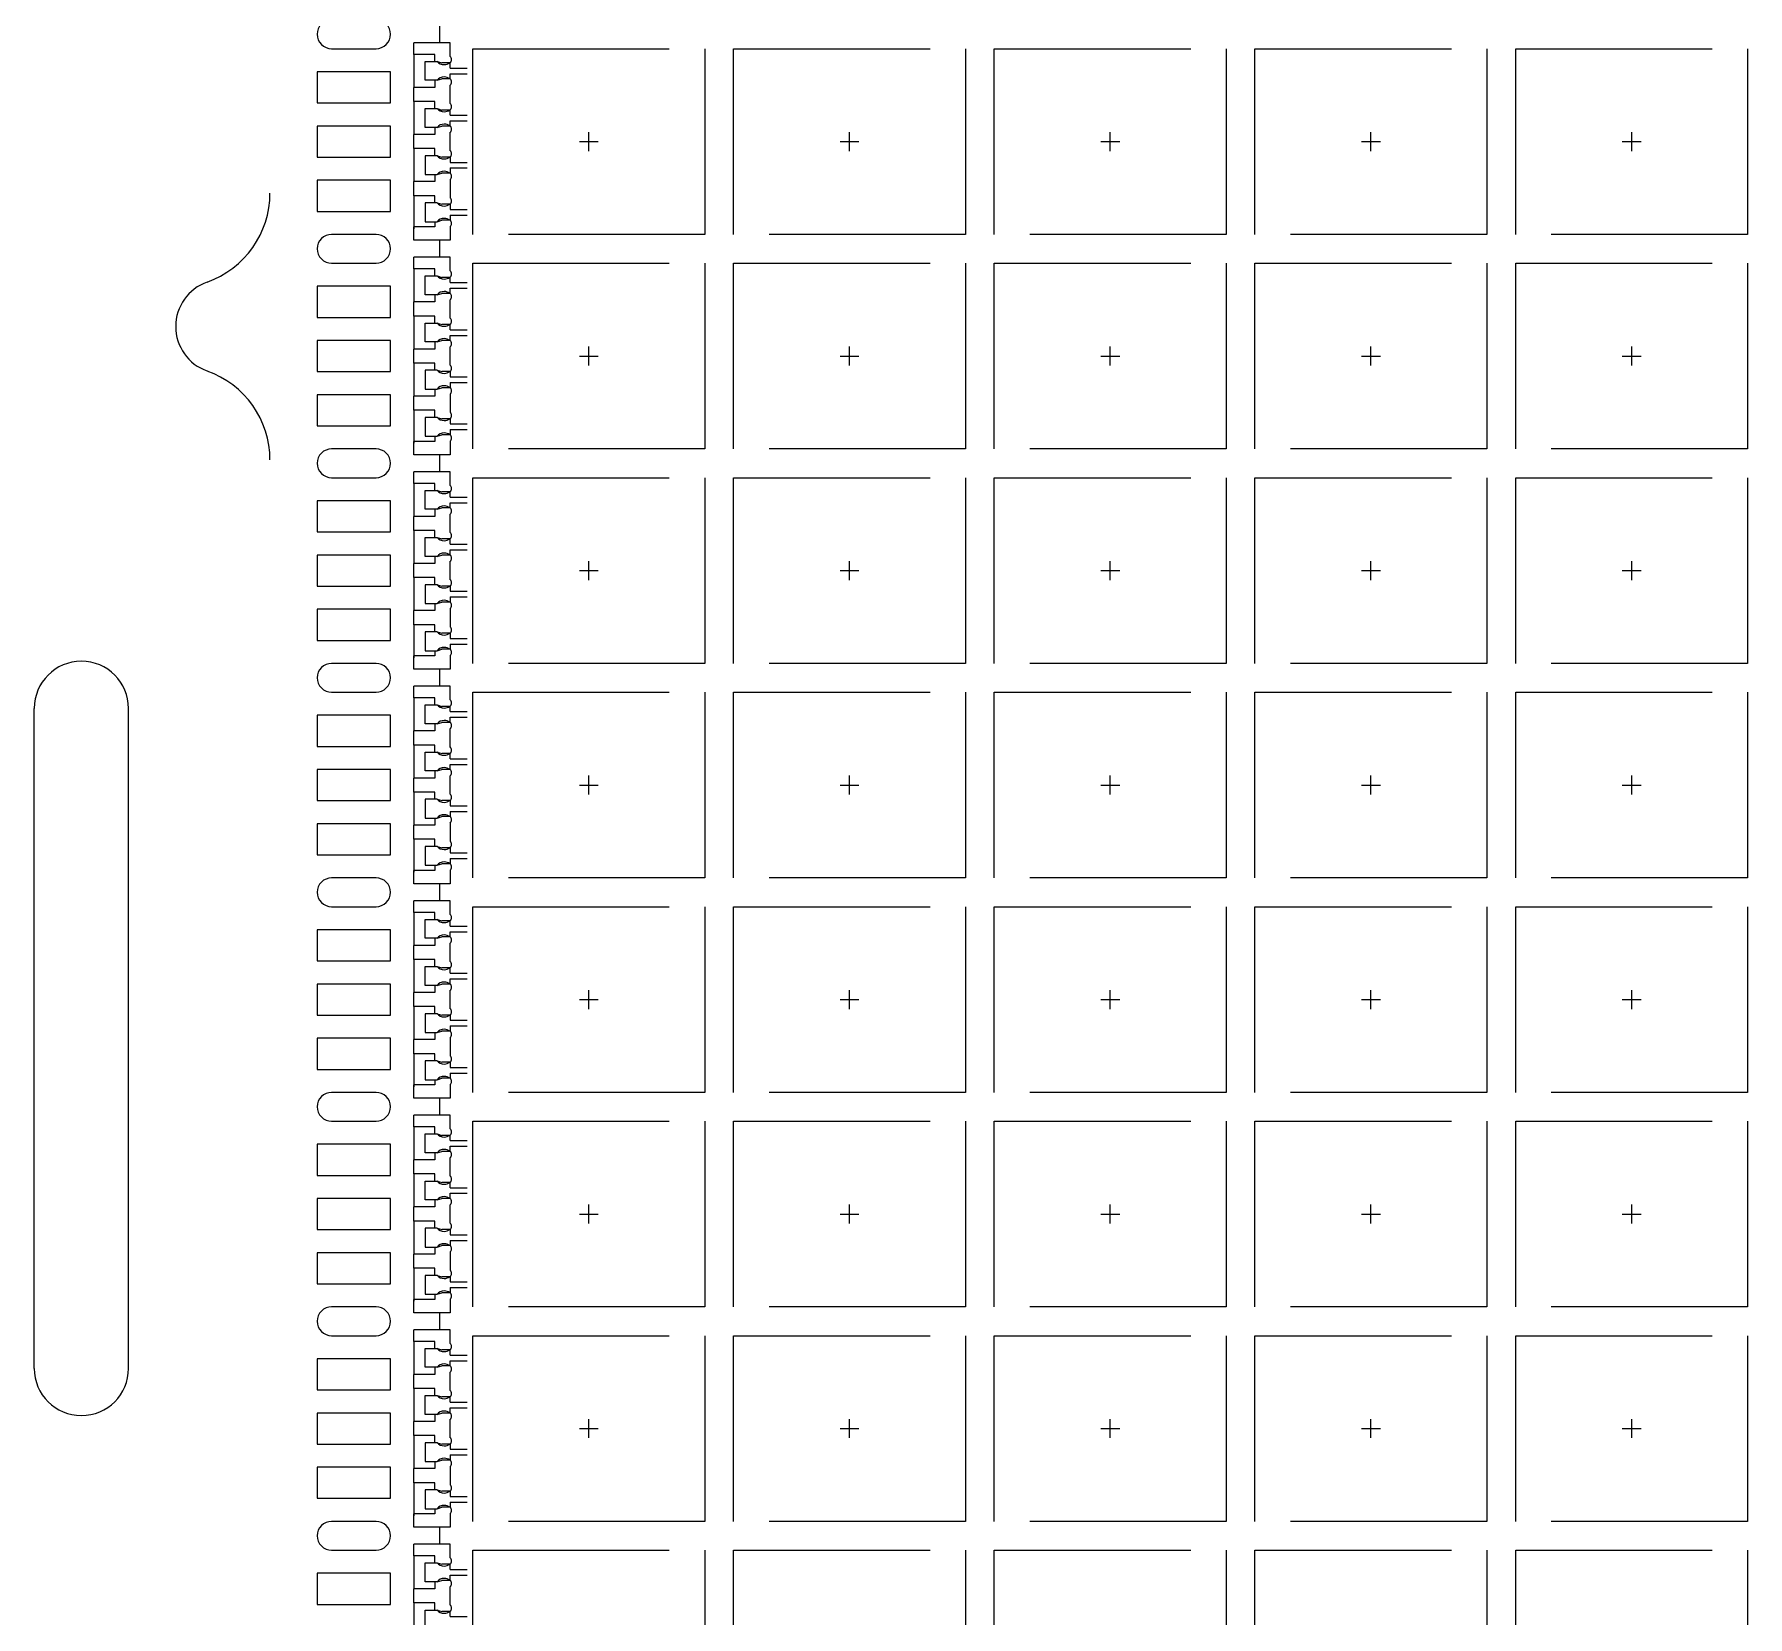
# Model space of a CAD drawing. Header units: millimetres. Extents: x -1.93 to 4.89, y -2.06 to 2.17.
# Drawn here: x -1.929 to -0.839, y 0.085 to 1.092 of the extents above; entities that cross this region are included whole.
import ezdxf

# ---------------------------------------------------------------- set-up
doc = ezdxf.new("R2010")
doc.units = ezdxf.units.MM
doc.header["$LTSCALE"] = 0.5
for name, pattern in [('CENTER', [50.8, 31.75, -6.35, 6.35, -6.35]), ('HIDDEN', [0.375, 0.25, -0.125]), ('PHANTOM', [2.5, 1.25, -0.25, 0.25, -0.25, 0.25, -0.25])]:
    doc.linetypes.add(name, pattern=pattern)
for name, color, linetype in [('1D', 4, 'Continuous'), ('BTM', 7, 'HIDDEN'), ('CEN', 2, 'CENTER'), ('PKG', 1, 'PHANTOM')]:
    doc.layers.add(name, color=color, linetype=linetype)

# ---------------------------------------------------------------- blocks, each defined once
blk = doc.blocks.new('*U0')
at = {"layer": 'CEN', "ltscale": 0.005}
for p, q in [((-0.006, 0), (0.006, 0)), ((0, -0.006), (0, 0.006))]:
    blk.add_line(p, q, dxfattribs=at)
at = {"layer": 'PKG', "color": 1, "linetype": 'HIDDEN'}
blk.add_lwpolyline([(-0.0738, -0.0591), (-0.0738, 0.0591), (0.0738, 0.0591), (0.0738, -0.0591)], close=True, dxfattribs=at)
blk = doc.blocks.new('*U1')
at = {"layer": 'CEN', "color": 0, "linetype": 'ByBlock', "lineweight": -2, "transparency": 16777216}
for p in [(0, 2.73), (0.1659, 2.73), (0.3318, 2.73), (0.4977, 2.73), (0.6636, 2.73), (0, 2.5935), (0.1659, 2.5935), (0.3318, 2.5935), (0.4977, 2.5935), (0.6636, 2.5935), (0, 2.457), (0.1659, 2.457), (0.3318, 2.457), (0.4977, 2.457), (0.6636, 2.457), (0, 2.3205), (0.1659, 2.3205), (0.3318, 2.3205), (0.4977, 2.3205), (0.6636, 2.3205), (0, 2.184), (0.1659, 2.184), (0.3318, 2.184), (0.4977, 2.184), (0.6636, 2.184), (0, 2.0475), (0.1659, 2.0475), (0.3318, 2.0475), (0.4977, 2.0475), (0.6636, 2.0475), (0, 1.911), (0.1659, 1.911), (0.3318, 1.911), (0.4977, 1.911), (0.6636, 1.911), (0, 1.7745), (0.1659, 1.7745), (0.3318, 1.7745), (0.4977, 1.7745), (0.6636, 1.7745)]:
    blk.add_blockref('*U0', p, dxfattribs=at)

msp = doc.modelspace()

# ---------------------------------------------------------------- linework, layer by layer
at = {"ltscale": 0.03}
for p, q in [((-1.6644, 1.0866), (-1.6874, 1.0866)), ((-1.6874, 1.0792), (-1.6874, 1.0866)), ((-1.6644, 1.0779), (-1.6644, 1.0866)), ((-1.6742, 1.0792), (-1.6874, 1.0792)), ((-1.6742, 1.0747), (-1.6742, 1.0792)), ((-1.6742, 1.0747), (-1.6727, 1.0747)), ((-1.6727, 1.0747), (-1.6697, 1.0738)), ((-1.6644, 1.0738), (-1.6697, 1.0738)), ((-1.6742, 1.0582), (-1.6874, 1.0582)), ((-1.6874, 1.0492), (-1.6874, 1.0582)), ((-1.6727, 1.0627), (-1.6742, 1.0627)), ((-1.6742, 1.0627), (-1.6742, 1.0582)), ((-1.6727, 1.0627), (-1.6697, 1.0636)), ((-1.6644, 1.0636), (-1.6697, 1.0636)), ((-1.6644, 1.0479), (-1.6644, 1.0596)), ((-1.6742, 1.0492), (-1.6874, 1.0492)), ((-1.6742, 1.0447), (-1.6742, 1.0492)), ((-1.6742, 1.0447), (-1.6727, 1.0447)), ((-1.6727, 1.0447), (-1.6697, 1.0438)), ((-1.6644, 1.0438), (-1.6697, 1.0438)), ((-1.6742, 1.0282), (-1.6874, 1.0282)), ((-1.6874, 1.0192), (-1.6874, 1.0282)), ((-1.6727, 1.0327), (-1.6742, 1.0327)), ((-1.6742, 1.0327), (-1.6742, 1.0282)), ((-1.6727, 1.0327), (-1.6697, 1.0336)), ((-1.6644, 1.0336), (-1.6697, 1.0336)), ((-1.6644, 1.0179), (-1.6644, 1.0296)), ((-1.6742, 1.0192), (-1.6874, 1.0192)), ((-1.6742, 1.0147), (-1.6742, 1.0192)), ((-1.6727, 1.0147), (-1.6742, 1.0147)), ((-1.6727, 1.0147), (-1.6697, 1.0138)), ((-1.6727, 1.0027), (-1.6697, 1.0036)), ((-1.6644, 1.0138), (-1.6697, 1.0138)), ((-1.6644, 1.0036), (-1.6697, 1.0036)), ((-1.6742, 0.9982), (-1.6874, 0.9982)), ((-1.6874, 0.9892), (-1.6874, 0.9982)), ((-1.6742, 1.0027), (-1.6727, 1.0027)), ((-1.6742, 1.0027), (-1.6742, 0.9982)), ((-1.6644, 0.9996), (-1.6644, 0.9879)), ((-1.6742, 0.9892), (-1.6874, 0.9892)), ((-1.6742, 0.9847), (-1.6742, 0.9892)), ((-1.6727, 0.9847), (-1.6742, 0.9847)), ((-1.6727, 0.9847), (-1.6697, 0.9838)), ((-1.6644, 0.9838), (-1.6697, 0.9838)), ((-1.6644, 0.9838), (-1.6697, 0.9838)), ((-1.6742, 0.9727), (-1.6742, 0.9694)), ((-1.6742, 0.9727), (-1.6727, 0.9727)), ((-1.6727, 0.9727), (-1.6697, 0.9736)), ((-1.6644, 0.9736), (-1.6697, 0.9736)), ((-1.6644, 0.9736), (-1.6697, 0.9736)), ((-1.6742, 0.9694), (-1.6874, 0.9694)), ((-1.6874, 0.9609), (-1.6874, 0.9694)), ((-1.6644, 0.9609), (-1.6874, 0.9609)), ((-1.6644, 0.9696), (-1.6644, 0.9609)), ((-1.6644, 0.9501), (-1.6874, 0.9501)), ((-1.6874, 0.9427), (-1.6874, 0.9501)), ((-1.6644, 0.9414), (-1.6644, 0.9501)), ((-1.6742, 0.9427), (-1.6874, 0.9427)), ((-1.6742, 0.9382), (-1.6742, 0.9427)), ((-1.6742, 0.9382), (-1.6727, 0.9382)), ((-1.6727, 0.9382), (-1.6697, 0.9373)), ((-1.6727, 0.9262), (-1.6697, 0.9271)), ((-1.6644, 0.9271), (-1.6697, 0.9271)), ((-1.6644, 0.9373), (-1.6697, 0.9373)), ((-1.6742, 0.9217), (-1.6874, 0.9217)), ((-1.6874, 0.9127), (-1.6874, 0.9217)), ((-1.6727, 0.9262), (-1.6742, 0.9262)), ((-1.6742, 0.9262), (-1.6742, 0.9217)), ((-1.6644, 0.9114), (-1.6644, 0.9231)), ((-1.6742, 0.9127), (-1.6874, 0.9127)), ((-1.6742, 0.9082), (-1.6742, 0.9127)), ((-1.6742, 0.9082), (-1.6727, 0.9082)), ((-1.6727, 0.9082), (-1.6697, 0.9073)), ((-1.6644, 0.9073), (-1.6697, 0.9073)), ((-1.6727, 0.8962), (-1.6742, 0.8962)), ((-1.6742, 0.8962), (-1.6742, 0.8917)), ((-1.6727, 0.8962), (-1.6697, 0.8971)), ((-1.6644, 0.8971), (-1.6697, 0.8971)), ((-1.6742, 0.8917), (-1.6874, 0.8917)), ((-1.6874, 0.8827), (-1.6874, 0.8917)), ((-1.6644, 0.8814), (-1.6644, 0.8931)), ((-1.6742, 0.8827), (-1.6874, 0.8827)), ((-1.6742, 0.8782), (-1.6742, 0.8827)), ((-1.6727, 0.8782), (-1.6742, 0.8782)), ((-1.6727, 0.8782), (-1.6697, 0.8773)), ((-1.6644, 0.8773), (-1.6697, 0.8773)), ((-1.6742, 0.8617), (-1.6874, 0.8617)), ((-1.6874, 0.8527), (-1.6874, 0.8617)), ((-1.6742, 0.8662), (-1.6727, 0.8662)), ((-1.6742, 0.8662), (-1.6742, 0.8617)), ((-1.6727, 0.8662), (-1.6697, 0.8671)), ((-1.6644, 0.8671), (-1.6697, 0.8671)), ((-1.6644, 0.8631), (-1.6644, 0.8514)), ((-1.6742, 0.8527), (-1.6874, 0.8527)), ((-1.6742, 0.8482), (-1.6742, 0.8527)), ((-1.6727, 0.8482), (-1.6742, 0.8482)), ((-1.6727, 0.8482), (-1.6697, 0.8473)), ((-1.6644, 0.8473), (-1.6697, 0.8473)), ((-1.6644, 0.8473), (-1.6697, 0.8473)), ((-1.6742, 0.8329), (-1.6874, 0.8329)), ((-1.6874, 0.8244), (-1.6874, 0.8329)), ((-1.6742, 0.8362), (-1.6742, 0.8329)), ((-1.6742, 0.8362), (-1.6727, 0.8362)), ((-1.6727, 0.8362), (-1.6697, 0.8371)), ((-1.6644, 0.8371), (-1.6697, 0.8371)), ((-1.6644, 0.8371), (-1.6697, 0.8371)), ((-1.6644, 0.8331), (-1.6644, 0.8244)), ((-1.6644, 0.8244), (-1.6874, 0.8244)), ((-1.6644, 0.8136), (-1.6874, 0.8136)), ((-1.6874, 0.8062), (-1.6874, 0.8136)), ((-1.6644, 0.8049), (-1.6644, 0.8136)), ((-1.6742, 0.8062), (-1.6874, 0.8062)), ((-1.6742, 0.8017), (-1.6742, 0.8062)), ((-1.6742, 0.8017), (-1.6727, 0.8017)), ((-1.6727, 0.8017), (-1.6697, 0.8008)), ((-1.6644, 0.8008), (-1.6697, 0.8008)), ((-1.6742, 0.7852), (-1.6874, 0.7852)), ((-1.6874, 0.7762), (-1.6874, 0.7852)), ((-1.6727, 0.7897), (-1.6742, 0.7897)), ((-1.6742, 0.7897), (-1.6742, 0.7852)), ((-1.6727, 0.7897), (-1.6697, 0.7906)), ((-1.6644, 0.7906), (-1.6697, 0.7906)), ((-1.6644, 0.7749), (-1.6644, 0.7866)), ((-1.6742, 0.7762), (-1.6874, 0.7762)), ((-1.6742, 0.7717), (-1.6742, 0.7762)), ((-1.6742, 0.7717), (-1.6727, 0.7717)), ((-1.6727, 0.7717), (-1.6697, 0.7708)), ((-1.6644, 0.7708), (-1.6697, 0.7708)), ((-1.6742, 0.7552), (-1.6874, 0.7552)), ((-1.6874, 0.7462), (-1.6874, 0.7552)), ((-1.6727, 0.7597), (-1.6742, 0.7597)), ((-1.6742, 0.7597), (-1.6742, 0.7552)), ((-1.6727, 0.7597), (-1.6697, 0.7606)), ((-1.6644, 0.7606), (-1.6697, 0.7606)), ((-1.6644, 0.7449), (-1.6644, 0.7566)), ((-1.6742, 0.7462), (-1.6874, 0.7462)), ((-1.6742, 0.7417), (-1.6742, 0.7462)), ((-1.6727, 0.7417), (-1.6742, 0.7417)), ((-1.6727, 0.7417), (-1.6697, 0.7408)), ((-1.6727, 0.7297), (-1.6697, 0.7306)), ((-1.6644, 0.7408), (-1.6697, 0.7408)), ((-1.6644, 0.7306), (-1.6697, 0.7306)), ((-1.6742, 0.7252), (-1.6874, 0.7252)), ((-1.6874, 0.7162), (-1.6874, 0.7252)), ((-1.6742, 0.7297), (-1.6727, 0.7297)), ((-1.6742, 0.7297), (-1.6742, 0.7252)), ((-1.6644, 0.7266), (-1.6644, 0.7149)), ((-1.6742, 0.7162), (-1.6874, 0.7162)), ((-1.6742, 0.7117), (-1.6742, 0.7162)), ((-1.6727, 0.7117), (-1.6742, 0.7117)), ((-1.6727, 0.7117), (-1.6697, 0.7108)), ((-1.6644, 0.7108), (-1.6697, 0.7108)), ((-1.6644, 0.7108), (-1.6697, 0.7108)), ((-1.6742, 0.6997), (-1.6742, 0.6964)), ((-1.6742, 0.6997), (-1.6727, 0.6997)), ((-1.6727, 0.6997), (-1.6697, 0.7006)), ((-1.6644, 0.7006), (-1.6697, 0.7006)), ((-1.6644, 0.7006), (-1.6697, 0.7006)), ((-1.6742, 0.6964), (-1.6874, 0.6964)), ((-1.6874, 0.6879), (-1.6874, 0.6964)), ((-1.6644, 0.6879), (-1.6874, 0.6879)), ((-1.6644, 0.6966), (-1.6644, 0.6879)), ((-1.6644, 0.6771), (-1.6874, 0.6771)), ((-1.6874, 0.6697), (-1.6874, 0.6771)), ((-1.6644, 0.6684), (-1.6644, 0.6771)), ((-1.6742, 0.6697), (-1.6874, 0.6697)), ((-1.6742, 0.6652), (-1.6742, 0.6697)), ((-1.6742, 0.6652), (-1.6727, 0.6652)), ((-1.6727, 0.6652), (-1.6697, 0.6643)), ((-1.6644, 0.6643), (-1.6697, 0.6643)), ((-1.6742, 0.6487), (-1.6874, 0.6487)), ((-1.6874, 0.6397), (-1.6874, 0.6487)), ((-1.6727, 0.6532), (-1.6742, 0.6532)), ((-1.6742, 0.6532), (-1.6742, 0.6487)), ((-1.6727, 0.6532), (-1.6697, 0.6541)), ((-1.6644, 0.6541), (-1.6697, 0.6541)), ((-1.6644, 0.6384), (-1.6644, 0.6501)), ((-1.6742, 0.6397), (-1.6874, 0.6397)), ((-1.6742, 0.6352), (-1.6742, 0.6397)), ((-1.6742, 0.6352), (-1.6727, 0.6352)), ((-1.6727, 0.6352), (-1.6697, 0.6343)), ((-1.6644, 0.6343), (-1.6697, 0.6343)), ((-1.6727, 0.6232), (-1.6742, 0.6232)), ((-1.6742, 0.6232), (-1.6742, 0.6187)), ((-1.6727, 0.6232), (-1.6697, 0.6241)), ((-1.6644, 0.6241), (-1.6697, 0.6241)), ((-1.6742, 0.6187), (-1.6874, 0.6187)), ((-1.6874, 0.6097), (-1.6874, 0.6187)), ((-1.6644, 0.6084), (-1.6644, 0.6201)), ((-1.6742, 0.6097), (-1.6874, 0.6097)), ((-1.6742, 0.6052), (-1.6742, 0.6097)), ((-1.6727, 0.6052), (-1.6742, 0.6052)), ((-1.6727, 0.6052), (-1.6697, 0.6043)), ((-1.6644, 0.6043), (-1.6697, 0.6043)), ((-1.6742, 0.5932), (-1.6727, 0.5932)), ((-1.6742, 0.5932), (-1.6742, 0.5887)), ((-1.6727, 0.5932), (-1.6697, 0.5941)), ((-1.6644, 0.5941), (-1.6697, 0.5941)), ((-1.6644, 0.5901), (-1.6644, 0.5784)), ((-1.6742, 0.5887), (-1.6874, 0.5887)), ((-1.6874, 0.5797), (-1.6874, 0.5887)), ((-1.6742, 0.5797), (-1.6874, 0.5797)), ((-1.6742, 0.5752), (-1.6742, 0.5797)), ((-1.6727, 0.5752), (-1.6742, 0.5752)), ((-1.6727, 0.5752), (-1.6697, 0.5743)), ((-1.6644, 0.5743), (-1.6697, 0.5743)), ((-1.6644, 0.5743), (-1.6697, 0.5743)), ((-1.6742, 0.5599), (-1.6874, 0.5599)), ((-1.6874, 0.5514), (-1.6874, 0.5599)), ((-1.6742, 0.5632), (-1.6742, 0.5599)), ((-1.6742, 0.5632), (-1.6727, 0.5632)), ((-1.6727, 0.5632), (-1.6697, 0.5641)), ((-1.6644, 0.5641), (-1.6697, 0.5641)), ((-1.6644, 0.5641), (-1.6697, 0.5641)), ((-1.6644, 0.5601), (-1.6644, 0.5514)), ((-1.6644, 0.5514), (-1.6874, 0.5514)), ((-1.6644, 0.5406), (-1.6874, 0.5406)), ((-1.6874, 0.5332), (-1.6874, 0.5406)), ((-1.6644, 0.5319), (-1.6644, 0.5406)), ((-1.6742, 0.5332), (-1.6874, 0.5332)), ((-1.6742, 0.5287), (-1.6742, 0.5332)), ((-1.6742, 0.5287), (-1.6727, 0.5287)), ((-1.6727, 0.5287), (-1.6697, 0.5278)), ((-1.6644, 0.5278), (-1.6697, 0.5278)), ((-1.6727, 0.5167), (-1.6742, 0.5167)), ((-1.6742, 0.5167), (-1.6742, 0.5122)), ((-1.6727, 0.5167), (-1.6697, 0.5176)), ((-1.6644, 0.5176), (-1.6697, 0.5176)), ((-1.6644, 0.5019), (-1.6644, 0.5136)), ((-1.6742, 0.5122), (-1.6874, 0.5122)), ((-1.6874, 0.5032), (-1.6874, 0.5122)), ((-1.6742, 0.5032), (-1.6874, 0.5032)), ((-1.6742, 0.4987), (-1.6742, 0.5032)), ((-1.6742, 0.4987), (-1.6727, 0.4987)), ((-1.6727, 0.4987), (-1.6697, 0.4978)), ((-1.6644, 0.4978), (-1.6697, 0.4978)), ((-1.6742, 0.4822), (-1.6874, 0.4822)), ((-1.6874, 0.4732), (-1.6874, 0.4822)), ((-1.6727, 0.4867), (-1.6742, 0.4867)), ((-1.6742, 0.4867), (-1.6742, 0.4822)), ((-1.6727, 0.4867), (-1.6697, 0.4876)), ((-1.6644, 0.4876), (-1.6697, 0.4876)), ((-1.6644, 0.4719), (-1.6644, 0.4836)), ((-1.6742, 0.4732), (-1.6874, 0.4732)), ((-1.6742, 0.4687), (-1.6742, 0.4732)), ((-1.6727, 0.4687), (-1.6742, 0.4687)), ((-1.6727, 0.4687), (-1.6697, 0.4678)), ((-1.6644, 0.4678), (-1.6697, 0.4678)), ((-1.6742, 0.4522), (-1.6874, 0.4522)), ((-1.6874, 0.4432), (-1.6874, 0.4522)), ((-1.6742, 0.4567), (-1.6727, 0.4567)), ((-1.6742, 0.4567), (-1.6742, 0.4522)), ((-1.6727, 0.4567), (-1.6697, 0.4576)), ((-1.6644, 0.4576), (-1.6697, 0.4576)), ((-1.6644, 0.4536), (-1.6644, 0.4419)), ((-1.6742, 0.4432), (-1.6874, 0.4432)), ((-1.6742, 0.4387), (-1.6742, 0.4432)), ((-1.6727, 0.4387), (-1.6742, 0.4387)), ((-1.6727, 0.4387), (-1.6697, 0.4378)), ((-1.6644, 0.4378), (-1.6697, 0.4378)), ((-1.6644, 0.4378), (-1.6697, 0.4378)), ((-1.6742, 0.4267), (-1.6742, 0.4234)), ((-1.6742, 0.4267), (-1.6727, 0.4267)), ((-1.6727, 0.4267), (-1.6697, 0.4276)), ((-1.6644, 0.4276), (-1.6697, 0.4276)), ((-1.6644, 0.4276), (-1.6697, 0.4276)), ((-1.6742, 0.4234), (-1.6874, 0.4234)), ((-1.6874, 0.4149), (-1.6874, 0.4234)), ((-1.6644, 0.4149), (-1.6874, 0.4149)), ((-1.6644, 0.4236), (-1.6644, 0.4149)), ((-1.6644, 0.4041), (-1.6874, 0.4041)), ((-1.6874, 0.3967), (-1.6874, 0.4041)), ((-1.6644, 0.3954), (-1.6644, 0.4041)), ((-1.6742, 0.3967), (-1.6874, 0.3967)), ((-1.6742, 0.3922), (-1.6742, 0.3967)), ((-1.6742, 0.3922), (-1.6727, 0.3922)), ((-1.6727, 0.3922), (-1.6697, 0.3913)), ((-1.6644, 0.3913), (-1.6697, 0.3913)), ((-1.6742, 0.3757), (-1.6874, 0.3757)), ((-1.6874, 0.3667), (-1.6874, 0.3757)), ((-1.6727, 0.3802), (-1.6742, 0.3802)), ((-1.6742, 0.3802), (-1.6742, 0.3757)), ((-1.6727, 0.3802), (-1.6697, 0.3811)), ((-1.6644, 0.3811), (-1.6697, 0.3811)), ((-1.6644, 0.3654), (-1.6644, 0.3771)), ((-1.6742, 0.3667), (-1.6874, 0.3667)), ((-1.6742, 0.3622), (-1.6742, 0.3667)), ((-1.6742, 0.3622), (-1.6727, 0.3622)), ((-1.6727, 0.3622), (-1.6697, 0.3613)), ((-1.6644, 0.3613), (-1.6697, 0.3613)), ((-1.6727, 0.3502), (-1.6742, 0.3502)), ((-1.6742, 0.3502), (-1.6742, 0.3457)), ((-1.6727, 0.3502), (-1.6697, 0.3511)), ((-1.6644, 0.3511), (-1.6697, 0.3511)), ((-1.6742, 0.3457), (-1.6874, 0.3457)), ((-1.6874, 0.3367), (-1.6874, 0.3457)), ((-1.6644, 0.3354), (-1.6644, 0.3471)), ((-1.6742, 0.3367), (-1.6874, 0.3367)), ((-1.6742, 0.3322), (-1.6742, 0.3367)), ((-1.6727, 0.3322), (-1.6742, 0.3322)), ((-1.6727, 0.3322), (-1.6697, 0.3313)), ((-1.6644, 0.3313), (-1.6697, 0.3313)), ((-1.6742, 0.3202), (-1.6727, 0.3202)), ((-1.6742, 0.3202), (-1.6742, 0.3157)), ((-1.6727, 0.3202), (-1.6697, 0.3211)), ((-1.6644, 0.3211), (-1.6697, 0.3211)), ((-1.6644, 0.3171), (-1.6644, 0.3054)), ((-1.6742, 0.3157), (-1.6874, 0.3157)), ((-1.6874, 0.3067), (-1.6874, 0.3157)), ((-1.6742, 0.3067), (-1.6874, 0.3067)), ((-1.6742, 0.3022), (-1.6742, 0.3067)), ((-1.6727, 0.3022), (-1.6742, 0.3022)), ((-1.6727, 0.3022), (-1.6697, 0.3013)), ((-1.6644, 0.3013), (-1.6697, 0.3013)), ((-1.6644, 0.3013), (-1.6697, 0.3013)), ((-1.6742, 0.2869), (-1.6874, 0.2869)), ((-1.6874, 0.2784), (-1.6874, 0.2869)), ((-1.6742, 0.2902), (-1.6742, 0.2869)), ((-1.6742, 0.2902), (-1.6727, 0.2902)), ((-1.6727, 0.2902), (-1.6697, 0.2911)), ((-1.6644, 0.2911), (-1.6697, 0.2911)), ((-1.6644, 0.2911), (-1.6697, 0.2911)), ((-1.6644, 0.2871), (-1.6644, 0.2784)), ((-1.6644, 0.2784), (-1.6874, 0.2784)), ((-1.6644, 0.2676), (-1.6874, 0.2676)), ((-1.6874, 0.2602), (-1.6874, 0.2676)), ((-1.6644, 0.2589), (-1.6644, 0.2676)), ((-1.6742, 0.2602), (-1.6874, 0.2602)), ((-1.6742, 0.2557), (-1.6742, 0.2602)), ((-1.6742, 0.2557), (-1.6727, 0.2557)), ((-1.6727, 0.2557), (-1.6697, 0.2548)), ((-1.6644, 0.2548), (-1.6697, 0.2548)), ((-1.6727, 0.2437), (-1.6742, 0.2437)), ((-1.6742, 0.2437), (-1.6742, 0.2392)), ((-1.6727, 0.2437), (-1.6697, 0.2446)), ((-1.6644, 0.2446), (-1.6697, 0.2446)), ((-1.6644, 0.2289), (-1.6644, 0.2406)), ((-1.6742, 0.2392), (-1.6874, 0.2392)), ((-1.6874, 0.2302), (-1.6874, 0.2392)), ((-1.6742, 0.2302), (-1.6874, 0.2302)), ((-1.6742, 0.2257), (-1.6742, 0.2302)), ((-1.6742, 0.2257), (-1.6727, 0.2257)), ((-1.6727, 0.2257), (-1.6697, 0.2248)), ((-1.6644, 0.2248), (-1.6697, 0.2248)), ((-1.6742, 0.2092), (-1.6874, 0.2092)), ((-1.6874, 0.2002), (-1.6874, 0.2092)), ((-1.6727, 0.2137), (-1.6742, 0.2137)), ((-1.6742, 0.2137), (-1.6742, 0.2092)), ((-1.6727, 0.2137), (-1.6697, 0.2146)), ((-1.6644, 0.2146), (-1.6697, 0.2146)), ((-1.6644, 0.1989), (-1.6644, 0.2106)), ((-1.6742, 0.2002), (-1.6874, 0.2002)), ((-1.6742, 0.1957), (-1.6742, 0.2002)), ((-1.6727, 0.1957), (-1.6742, 0.1957)), ((-1.6727, 0.1957), (-1.6697, 0.1948)), ((-1.6644, 0.1948), (-1.6697, 0.1948)), ((-1.6742, 0.1792), (-1.6874, 0.1792)), ((-1.6874, 0.1702), (-1.6874, 0.1792)), ((-1.6742, 0.1837), (-1.6727, 0.1837)), ((-1.6742, 0.1837), (-1.6742, 0.1792)), ((-1.6727, 0.1837), (-1.6697, 0.1846)), ((-1.6644, 0.1846), (-1.6697, 0.1846)), ((-1.6644, 0.1806), (-1.6644, 0.1689)), ((-1.6742, 0.1702), (-1.6874, 0.1702)), ((-1.6742, 0.1657), (-1.6742, 0.1702)), ((-1.6727, 0.1657), (-1.6742, 0.1657)), ((-1.6727, 0.1657), (-1.6697, 0.1648)), ((-1.6644, 0.1648), (-1.6697, 0.1648)), ((-1.6644, 0.1648), (-1.6697, 0.1648)), ((-1.6742, 0.1537), (-1.6742, 0.1504)), ((-1.6742, 0.1537), (-1.6727, 0.1537)), ((-1.6727, 0.1537), (-1.6697, 0.1546)), ((-1.6644, 0.1546), (-1.6697, 0.1546)), ((-1.6644, 0.1546), (-1.6697, 0.1546)), ((-1.6742, 0.1504), (-1.6874, 0.1504)), ((-1.6874, 0.1419), (-1.6874, 0.1504)), ((-1.6644, 0.1419), (-1.6874, 0.1419)), ((-1.6644, 0.1506), (-1.6644, 0.1419)), ((-1.6644, 0.1311), (-1.6874, 0.1311)), ((-1.6874, 0.1237), (-1.6874, 0.1311)), ((-1.6644, 0.1224), (-1.6644, 0.1311)), ((-1.6742, 0.1237), (-1.6874, 0.1237)), ((-1.6742, 0.1192), (-1.6742, 0.1237)), ((-1.6742, 0.1192), (-1.6727, 0.1192)), ((-1.6727, 0.1192), (-1.6697, 0.1183)), ((-1.6644, 0.1183), (-1.6697, 0.1183)), ((-1.6742, 0.1027), (-1.6874, 0.1027)), ((-1.6874, 0.0937), (-1.6874, 0.1027)), ((-1.6727, 0.1072), (-1.6742, 0.1072)), ((-1.6742, 0.1072), (-1.6742, 0.1027)), ((-1.6727, 0.1072), (-1.6697, 0.1081)), ((-1.6644, 0.1081), (-1.6697, 0.1081)), ((-1.6644, 0.0924), (-1.6644, 0.1041)), ((-1.6742, 0.0937), (-1.6874, 0.0937)), ((-1.6742, 0.0892), (-1.6742, 0.0937)), ((-1.6742, 0.0892), (-1.6727, 0.0892)), ((-1.6727, 0.0892), (-1.6697, 0.0883)), ((-1.6644, 0.0883), (-1.6697, 0.0883))]:
    msp.add_line(p, q, dxfattribs=at)
for p, q in [((-1.929, 0.243), (-1.929, 0.663)), ((-1.869, 0.243), (-1.869, 0.663))]:
    msp.add_line(p, q)
for points in [[(-1.7115, 1.1011), (-1.7398, 1.1011, 0.414214), (-1.749, 1.092), (-1.749, 1.092, 0.414214), (-1.7398, 1.0828), (-1.7115, 1.0828, 0.414214), (-1.7023, 1.092), (-1.7023, 1.092, 0.414214)], [(-1.7115, 0.9646), (-1.7398, 0.9646, 0.414214), (-1.749, 0.9555), (-1.749, 0.9555, 0.414214), (-1.7398, 0.9463), (-1.7115, 0.9463, 0.414214), (-1.7023, 0.9555), (-1.7023, 0.9555, 0.414214)], [(-1.7115, 0.8281), (-1.7398, 0.8281, 0.414214), (-1.749, 0.819), (-1.749, 0.819, 0.414214), (-1.7398, 0.8098), (-1.7115, 0.8098, 0.414214), (-1.7023, 0.819), (-1.7023, 0.819, 0.414214)], [(-1.7115, 0.6916), (-1.7398, 0.6916, 0.414214), (-1.749, 0.6825), (-1.749, 0.6825, 0.414214), (-1.7398, 0.6733), (-1.7115, 0.6733, 0.414214), (-1.7023, 0.6825), (-1.7023, 0.6825, 0.414214)], [(-1.7115, 0.5551), (-1.7398, 0.5551, 0.414214), (-1.749, 0.546), (-1.749, 0.546, 0.414214), (-1.7398, 0.5368), (-1.7115, 0.5368, 0.414214), (-1.7023, 0.546), (-1.7023, 0.546, 0.414214)], [(-1.7115, 0.4186), (-1.7398, 0.4186, 0.414214), (-1.749, 0.4095), (-1.749, 0.4095, 0.414214), (-1.7398, 0.4003), (-1.7115, 0.4003, 0.414214), (-1.7023, 0.4095), (-1.7023, 0.4095, 0.414214)], [(-1.7115, 0.2821), (-1.7398, 0.2821, 0.414214), (-1.749, 0.273), (-1.749, 0.273, 0.414214), (-1.7398, 0.2638), (-1.7115, 0.2638, 0.414214), (-1.7023, 0.273), (-1.7023, 0.273, 0.414214)], [(-1.7115, 0.1456), (-1.7398, 0.1456, 0.414214), (-1.749, 0.1365), (-1.749, 0.1365, 0.414214), (-1.7398, 0.1273), (-1.7115, 0.1273, 0.414214), (-1.7023, 0.1365), (-1.7023, 0.1365, 0.414214)]]:
    msp.add_lwpolyline(points, format="xyb", close=True, dxfattribs=at)
for points in [[(-1.7023, 1.0681), (-1.749, 1.0681), (-1.749, 1.0483), (-1.7023, 1.0483)], [(-1.7023, 1.0336), (-1.749, 1.0336), (-1.749, 1.0138), (-1.7023, 1.0138)], [(-1.7023, 0.9991), (-1.749, 0.9991), (-1.749, 0.9793), (-1.7023, 0.9793)], [(-1.7023, 0.9316), (-1.749, 0.9316), (-1.749, 0.9118), (-1.7023, 0.9118)], [(-1.7023, 0.8971), (-1.749, 0.8971), (-1.749, 0.8773), (-1.7023, 0.8773)], [(-1.7023, 0.8626), (-1.749, 0.8626), (-1.749, 0.8428), (-1.7023, 0.8428)], [(-1.7023, 0.7951), (-1.749, 0.7951), (-1.749, 0.7753), (-1.7023, 0.7753)], [(-1.7023, 0.7606), (-1.749, 0.7606), (-1.749, 0.7408), (-1.7023, 0.7408)], [(-1.7023, 0.7261), (-1.749, 0.7261), (-1.749, 0.7063), (-1.7023, 0.7063)], [(-1.7023, 0.6586), (-1.749, 0.6586), (-1.749, 0.6388), (-1.7023, 0.6388)], [(-1.7023, 0.6241), (-1.749, 0.6241), (-1.749, 0.6043), (-1.7023, 0.6043)], [(-1.7023, 0.5896), (-1.749, 0.5896), (-1.749, 0.5698), (-1.7023, 0.5698)], [(-1.7023, 0.5221), (-1.749, 0.5221), (-1.749, 0.5023), (-1.7023, 0.5023)], [(-1.7023, 0.4876), (-1.749, 0.4876), (-1.749, 0.4678), (-1.7023, 0.4678)], [(-1.7023, 0.4531), (-1.749, 0.4531), (-1.749, 0.4333), (-1.7023, 0.4333)], [(-1.7023, 0.3856), (-1.749, 0.3856), (-1.749, 0.3658), (-1.7023, 0.3658)], [(-1.7023, 0.3511), (-1.749, 0.3511), (-1.749, 0.3313), (-1.7023, 0.3313)], [(-1.7023, 0.3166), (-1.749, 0.3166), (-1.749, 0.2968), (-1.7023, 0.2968)], [(-1.7023, 0.2491), (-1.749, 0.2491), (-1.749, 0.2293), (-1.7023, 0.2293)], [(-1.7023, 0.2146), (-1.749, 0.2146), (-1.749, 0.1948), (-1.7023, 0.1948)], [(-1.7023, 0.1801), (-1.749, 0.1801), (-1.749, 0.1603), (-1.7023, 0.1603)], [(-1.7023, 0.1126), (-1.749, 0.1126), (-1.749, 0.0928), (-1.7023, 0.0928)]]:
    msp.add_lwpolyline(points, close=True, dxfattribs=at)
for centre, radius, start, end in [((-1.6682, 1.0785), 0.00582, 219.7191, 270.2471), ((-1.6686, 1.0804), 0.00775, 273.0375, 302.4518), ((-1.6662, 1.0759), 0.00275, 312.2759, 47.7241), ((-1.6682, 1.059), 0.00582, 89.7529, 140.2809), ((-1.6686, 1.0571), 0.00775, 57.5482, 86.9625), ((-1.6662, 1.0616), 0.00275, 312.2759, 47.7241), ((-1.6662, 1.0459), 0.00275, 312.2759, 47.7241), ((-1.6682, 1.0485), 0.00582, 219.7191, 270.2471), ((-1.6686, 1.0504), 0.00775, 273.0375, 302.4518), ((-1.6682, 1.029), 0.00582, 89.7529, 140.2809), ((-1.6686, 1.0271), 0.00775, 57.5482, 86.9625), ((-1.6662, 1.0316), 0.00275, 312.2759, 47.7241), ((-1.6682, 1.0185), 0.00582, 219.7191, 270.2471), ((-1.6662, 1.0159), 0.00275, 312.2759, 47.7241), ((-1.6682, 0.999), 0.00582, 89.7529, 140.2809), ((-1.6686, 1.0204), 0.00775, 273.0375, 302.4518), ((-1.6686, 0.9971), 0.00775, 57.5482, 86.9625), ((-1.6662, 1.0016), 0.00275, 312.2759, 47.7241), ((-1.6682, 0.9885), 0.00582, 219.7191, 270.2471), ((-1.6686, 0.9904), 0.00775, 273.0375, 302.4518), ((-1.6662, 0.9859), 0.00275, 312.2759, 47.7241), ((-1.6682, 0.969), 0.00582, 89.7529, 140.2809), ((-1.6686, 0.9671), 0.00775, 57.5482, 86.9625), ((-1.6662, 0.9716), 0.00275, 312.2759, 47.7241), ((-1.6682, 0.942), 0.00582, 219.7191, 270.2471), ((-1.6662, 0.9394), 0.00275, 312.2759, 47.7241), ((-1.6682, 0.9225), 0.00582, 89.7529, 140.2809), ((-1.6686, 0.9206), 0.00775, 57.5482, 86.9625), ((-1.6686, 0.9439), 0.00775, 273.0375, 302.4518), ((-1.6662, 0.9251), 0.00275, 312.2759, 47.7241), ((-1.6682, 0.912), 0.00582, 219.7191, 270.2471), ((-1.6686, 0.9139), 0.00775, 273.0375, 302.4518), ((-1.6662, 0.9094), 0.00275, 312.2759, 47.7241), ((-1.6682, 0.8925), 0.00582, 89.7529, 140.2809), ((-1.6686, 0.8906), 0.00775, 57.5482, 86.9625), ((-1.6662, 0.8951), 0.00275, 312.2759, 47.7241), ((-1.6682, 0.882), 0.00582, 219.7191, 270.2471), ((-1.6686, 0.8839), 0.00775, 273.0375, 302.4518), ((-1.6662, 0.8794), 0.00275, 312.2759, 47.7241), ((-1.6682, 0.8625), 0.00582, 89.7529, 140.2809), ((-1.6686, 0.8606), 0.00775, 57.5482, 86.9625), ((-1.6662, 0.8651), 0.00275, 312.2759, 47.7241), ((-1.6662, 0.8494), 0.00275, 312.2759, 47.7241), ((-1.6682, 0.852), 0.00582, 219.7191, 270.2471), ((-1.6686, 0.8539), 0.00775, 273.0375, 302.4518), ((-1.6682, 0.8325), 0.00582, 89.7529, 140.2809), ((-1.6686, 0.8306), 0.00775, 57.5482, 86.9625), ((-1.6662, 0.8351), 0.00275, 312.2759, 47.7241), ((-1.6682, 0.8055), 0.00582, 219.7191, 270.2471), ((-1.6686, 0.8074), 0.00775, 273.0375, 302.4518), ((-1.6662, 0.8029), 0.00275, 312.2759, 47.7241), ((-1.6682, 0.786), 0.00582, 89.7529, 140.2809), ((-1.6686, 0.7841), 0.00775, 57.5482, 86.9625), ((-1.6662, 0.7886), 0.00275, 312.2759, 47.7241), ((-1.6662, 0.7729), 0.00275, 312.2759, 47.7241), ((-1.6682, 0.7755), 0.00582, 219.7191, 270.2471), ((-1.6686, 0.7774), 0.00775, 273.0375, 302.4518), ((-1.6682, 0.756), 0.00582, 89.7529, 140.2809), ((-1.6686, 0.7541), 0.00775, 57.5482, 86.9625), ((-1.6662, 0.7586), 0.00275, 312.2759, 47.7241), ((-1.6682, 0.7455), 0.00582, 219.7191, 270.2471), ((-1.6662, 0.7429), 0.00275, 312.2759, 47.7241), ((-1.6682, 0.726), 0.00582, 89.7529, 140.2809), ((-1.6686, 0.7474), 0.00775, 273.0375, 302.4518), ((-1.6686, 0.7241), 0.00775, 57.5482, 86.9625), ((-1.6662, 0.7286), 0.00275, 312.2759, 47.7241), ((-1.6682, 0.7155), 0.00582, 219.7191, 270.2471), ((-1.6686, 0.7174), 0.00775, 273.0375, 302.4518), ((-1.6662, 0.7129), 0.00275, 312.2759, 47.7241), ((-1.6682, 0.696), 0.00582, 89.7529, 140.2809), ((-1.6686, 0.6941), 0.00775, 57.5482, 86.9625), ((-1.6662, 0.6986), 0.00275, 312.2759, 47.7241), ((-1.6682, 0.669), 0.00582, 219.7191, 270.2471), ((-1.6662, 0.6664), 0.00275, 312.2759, 47.7241), ((-1.6682, 0.6495), 0.00582, 89.7529, 140.2809), ((-1.6686, 0.6476), 0.00775, 57.5482, 86.9625), ((-1.6686, 0.6709), 0.00775, 273.0375, 302.4518), ((-1.6662, 0.6521), 0.00275, 312.2759, 47.7241), ((-1.6682, 0.639), 0.00582, 219.7191, 270.2471), ((-1.6686, 0.6409), 0.00775, 273.0375, 302.4518), ((-1.6662, 0.6364), 0.00275, 312.2759, 47.7241), ((-1.6682, 0.6195), 0.00582, 89.7529, 140.2809), ((-1.6686, 0.6176), 0.00775, 57.5482, 86.9625), ((-1.6662, 0.6221), 0.00275, 312.2759, 47.7241), ((-1.6682, 0.609), 0.00582, 219.7191, 270.2471), ((-1.6686, 0.6109), 0.00775, 273.0375, 302.4518), ((-1.6662, 0.6064), 0.00275, 312.2759, 47.7241), ((-1.6682, 0.5895), 0.00582, 89.7529, 140.2809), ((-1.6686, 0.5876), 0.00775, 57.5482, 86.9625), ((-1.6662, 0.5921), 0.00275, 312.2759, 47.7241), ((-1.6662, 0.5764), 0.00275, 312.2759, 47.7241), ((-1.6682, 0.579), 0.00582, 219.7191, 270.2471), ((-1.6686, 0.5809), 0.00775, 273.0375, 302.4518), ((-1.6682, 0.5595), 0.00582, 89.7529, 140.2809), ((-1.6686, 0.5576), 0.00775, 57.5482, 86.9625), ((-1.6662, 0.5621), 0.00275, 312.2759, 47.7241), ((-1.6682, 0.5325), 0.00582, 219.7191, 270.2471), ((-1.6686, 0.5344), 0.00775, 273.0375, 302.4518), ((-1.6662, 0.5299), 0.00275, 312.2759, 47.7241), ((-1.6682, 0.513), 0.00582, 89.7529, 140.2809), ((-1.6686, 0.5111), 0.00775, 57.5482, 86.9625), ((-1.6662, 0.5156), 0.00275, 312.2759, 47.7241), ((-1.6662, 0.4999), 0.00275, 312.2759, 47.7241), ((-1.6682, 0.5025), 0.00582, 219.7191, 270.2471), ((-1.6686, 0.5044), 0.00775, 273.0375, 302.4518), ((-1.6682, 0.483), 0.00582, 89.7529, 140.2809), ((-1.6686, 0.4811), 0.00775, 57.5482, 86.9625), ((-1.6662, 0.4856), 0.00275, 312.2759, 47.7241), ((-1.6662, 0.4699), 0.00275, 312.2759, 47.7241), ((-1.6682, 0.4725), 0.00582, 219.7191, 270.2471), ((-1.6682, 0.453), 0.00582, 89.7529, 140.2809), ((-1.6686, 0.4744), 0.00775, 273.0375, 302.4518), ((-1.6686, 0.4511), 0.00775, 57.5482, 86.9625), ((-1.6662, 0.4556), 0.00275, 312.2759, 47.7241), ((-1.6682, 0.4425), 0.00582, 219.7191, 270.2471), ((-1.6686, 0.4444), 0.00775, 273.0375, 302.4518), ((-1.6662, 0.4399), 0.00275, 312.2759, 47.7241), ((-1.6682, 0.423), 0.00582, 89.7529, 140.2809), ((-1.6686, 0.4211), 0.00775, 57.5482, 86.9625), ((-1.6662, 0.4256), 0.00275, 312.2759, 47.7241), ((-1.6662, 0.3934), 0.00275, 312.2759, 47.7241), ((-1.6682, 0.3765), 0.00582, 89.7529, 140.2809), ((-1.6682, 0.396), 0.00582, 219.7191, 270.2471), ((-1.6686, 0.3746), 0.00775, 57.5482, 86.9625), ((-1.6686, 0.3979), 0.00775, 273.0375, 302.4518), ((-1.6662, 0.3791), 0.00275, 312.2759, 47.7241), ((-1.6682, 0.366), 0.00582, 219.7191, 270.2471), ((-1.6686, 0.3679), 0.00775, 273.0375, 302.4518), ((-1.6662, 0.3634), 0.00275, 312.2759, 47.7241), ((-1.6682, 0.3465), 0.00582, 89.7529, 140.2809), ((-1.6686, 0.3446), 0.00775, 57.5482, 86.9625), ((-1.6662, 0.3491), 0.00275, 312.2759, 47.7241), ((-1.6682, 0.336), 0.00582, 219.7191, 270.2471), ((-1.6686, 0.3379), 0.00775, 273.0375, 302.4518), ((-1.6662, 0.3334), 0.00275, 312.2759, 47.7241), ((-1.6682, 0.3165), 0.00582, 89.7529, 140.2809), ((-1.6686, 0.3146), 0.00775, 57.5482, 86.9625), ((-1.6662, 0.3191), 0.00275, 312.2759, 47.7241), ((-1.6662, 0.3034), 0.00275, 312.2759, 47.7241), ((-1.6682, 0.306), 0.00582, 219.7191, 270.2471), ((-1.6686, 0.3079), 0.00775, 273.0375, 302.4518), ((-1.6682, 0.2865), 0.00582, 89.7529, 140.2809), ((-1.6686, 0.2846), 0.00775, 57.5482, 86.9625), ((-1.6662, 0.2891), 0.00275, 312.2759, 47.7241), ((-1.6682, 0.2595), 0.00582, 219.7191, 270.2471), ((-1.6686, 0.2614), 0.00775, 273.0375, 302.4518), ((-1.6662, 0.2569), 0.00275, 312.2759, 47.7241), ((-1.6682, 0.24), 0.00582, 89.7529, 140.2809), ((-1.6686, 0.2381), 0.00775, 57.5482, 86.9625), ((-1.6662, 0.2426), 0.00275, 312.2759, 47.7241), ((-1.6682, 0.2295), 0.00582, 219.7191, 270.2471), ((-1.6686, 0.2314), 0.00775, 273.0375, 302.4518), ((-1.6662, 0.2269), 0.00275, 312.2759, 47.7241), ((-1.6682, 0.21), 0.00582, 89.7529, 140.2809), ((-1.6686, 0.2081), 0.00775, 57.5482, 86.9625), ((-1.6662, 0.2126), 0.00275, 312.2759, 47.7241), ((-1.6662, 0.1969), 0.00275, 312.2759, 47.7241), ((-1.6682, 0.1995), 0.00582, 219.7191, 270.2471), ((-1.6682, 0.18), 0.00582, 89.7529, 140.2809), ((-1.6686, 0.2014), 0.00775, 273.0375, 302.4518), ((-1.6686, 0.1781), 0.00775, 57.5482, 86.9625), ((-1.6662, 0.1826), 0.00275, 312.2759, 47.7241), ((-1.6682, 0.1695), 0.00582, 219.7191, 270.2471), ((-1.6686, 0.1714), 0.00775, 273.0375, 302.4518), ((-1.6662, 0.1669), 0.00275, 312.2759, 47.7241), ((-1.6682, 0.15), 0.00582, 89.7529, 140.2809), ((-1.6686, 0.1481), 0.00775, 57.5482, 86.9625), ((-1.6662, 0.1526), 0.00275, 312.2759, 47.7241), ((-1.6662, 0.1204), 0.00275, 312.2759, 47.7241), ((-1.6682, 0.1035), 0.00582, 89.7529, 140.2809), ((-1.6682, 0.123), 0.00582, 219.7191, 270.2471), ((-1.6686, 0.1016), 0.00775, 57.5482, 86.9625), ((-1.6686, 0.1249), 0.00775, 273.0375, 302.4518), ((-1.6662, 0.1061), 0.00275, 312.2759, 47.7241), ((-1.6682, 0.093), 0.00582, 219.7191, 270.2471), ((-1.6686, 0.0949), 0.00775, 273.0375, 302.4518), ((-1.6662, 0.0904), 0.00275, 312.2759, 47.7241)]:
    msp.add_arc(centre, radius, start, end, dxfattribs=at)
at = {"color": 0}
for centre, start, end in [((-1.899, 0.663), 0, 180), ((-1.899, 0.243), 180, 0)]:
    msp.add_arc(centre, 0.03, start, end, dxfattribs=at)
at = {"layer": '1D', "color": 4}
for centre, radius, start, end in [((-1.839, 0.9909), 0.06, 289.4712, 0), ((-1.809, 0.906), 0.03, 109.4712, 250.5288), ((-1.839, 0.8211), 0.06, 0, 70.5288)]:
    msp.add_arc(centre, radius, start, end, dxfattribs=at)
at = {"layer": 'BTM', "ltscale": 0.03}
for p, q in [((-1.671, 1.0866), (-1.671, 1.0974)), ((-1.6874, 1.0792), (-1.6874, 1.0582)), ((-1.6644, 1.0705), (-1.6644, 1.0738)), ((-1.6644, 1.0705), (-1.6536, 1.0705)), ((-1.6644, 1.0669), (-1.6536, 1.0669)), ((-1.6644, 1.0636), (-1.6644, 1.0669)), ((-1.6874, 1.0492), (-1.6874, 1.0282)), ((-1.6644, 1.0405), (-1.6644, 1.0438)), ((-1.6644, 1.0405), (-1.6536, 1.0405)), ((-1.6644, 1.0369), (-1.6536, 1.0369)), ((-1.6644, 1.0336), (-1.6644, 1.0369)), ((-1.6874, 1.0192), (-1.6874, 0.9982)), ((-1.6644, 1.0138), (-1.6644, 1.0105)), ((-1.6644, 1.0105), (-1.6536, 1.0105)), ((-1.6644, 1.0069), (-1.6536, 1.0069)), ((-1.6644, 1.0069), (-1.6644, 1.0036)), ((-1.6874, 0.9892), (-1.6874, 0.9682)), ((-1.6644, 0.9838), (-1.6644, 0.9805)), ((-1.6644, 0.9805), (-1.6536, 0.9805)), ((-1.6644, 0.9769), (-1.6536, 0.9769)), ((-1.6644, 0.9769), (-1.6644, 0.9736)), ((-1.671, 0.9501), (-1.671, 0.9609)), ((-1.6874, 0.9427), (-1.6874, 0.9217)), ((-1.6644, 0.934), (-1.6644, 0.9373)), ((-1.6644, 0.934), (-1.6536, 0.934)), ((-1.6644, 0.9304), (-1.6536, 0.9304)), ((-1.6644, 0.9271), (-1.6644, 0.9304)), ((-1.6874, 0.9127), (-1.6874, 0.8917)), ((-1.6644, 0.904), (-1.6644, 0.9073)), ((-1.6644, 0.904), (-1.6536, 0.904)), ((-1.6644, 0.9004), (-1.6536, 0.9004)), ((-1.6644, 0.8971), (-1.6644, 0.9004)), ((-1.6874, 0.8827), (-1.6874, 0.8617)), ((-1.6644, 0.8773), (-1.6644, 0.874)), ((-1.6644, 0.874), (-1.6536, 0.874)), ((-1.6644, 0.8704), (-1.6536, 0.8704)), ((-1.6644, 0.8704), (-1.6644, 0.8671)), ((-1.6874, 0.8527), (-1.6874, 0.8317)), ((-1.6644, 0.8473), (-1.6644, 0.844)), ((-1.6644, 0.844), (-1.6536, 0.844)), ((-1.6644, 0.8404), (-1.6536, 0.8404)), ((-1.6644, 0.8404), (-1.6644, 0.8371)), ((-1.671, 0.8136), (-1.671, 0.8244)), ((-1.6874, 0.8062), (-1.6874, 0.7852)), ((-1.6644, 0.7975), (-1.6644, 0.8008)), ((-1.6644, 0.7975), (-1.6536, 0.7975)), ((-1.6644, 0.7939), (-1.6536, 0.7939)), ((-1.6644, 0.7906), (-1.6644, 0.7939)), ((-1.6874, 0.7762), (-1.6874, 0.7552)), ((-1.6644, 0.7675), (-1.6644, 0.7708)), ((-1.6644, 0.7675), (-1.6536, 0.7675)), ((-1.6644, 0.7639), (-1.6536, 0.7639)), ((-1.6644, 0.7606), (-1.6644, 0.7639)), ((-1.6874, 0.7462), (-1.6874, 0.7252)), ((-1.6644, 0.7408), (-1.6644, 0.7375)), ((-1.6644, 0.7375), (-1.6536, 0.7375)), ((-1.6644, 0.7339), (-1.6536, 0.7339)), ((-1.6644, 0.7339), (-1.6644, 0.7306)), ((-1.6874, 0.7162), (-1.6874, 0.6952)), ((-1.6644, 0.7108), (-1.6644, 0.7075)), ((-1.6644, 0.7075), (-1.6536, 0.7075)), ((-1.6644, 0.7039), (-1.6536, 0.7039)), ((-1.6644, 0.7039), (-1.6644, 0.7006)), ((-1.671, 0.6771), (-1.671, 0.6879)), ((-1.6874, 0.6697), (-1.6874, 0.6487)), ((-1.6644, 0.661), (-1.6644, 0.6643)), ((-1.6644, 0.661), (-1.6536, 0.661)), ((-1.6644, 0.6574), (-1.6536, 0.6574)), ((-1.6644, 0.6541), (-1.6644, 0.6574)), ((-1.6874, 0.6397), (-1.6874, 0.6187)), ((-1.6644, 0.631), (-1.6644, 0.6343)), ((-1.6644, 0.631), (-1.6536, 0.631)), ((-1.6644, 0.6274), (-1.6536, 0.6274)), ((-1.6644, 0.6241), (-1.6644, 0.6274)), ((-1.6874, 0.6097), (-1.6874, 0.5887)), ((-1.6644, 0.6043), (-1.6644, 0.601)), ((-1.6644, 0.601), (-1.6536, 0.601)), ((-1.6644, 0.5974), (-1.6536, 0.5974)), ((-1.6644, 0.5974), (-1.6644, 0.5941)), ((-1.6874, 0.5797), (-1.6874, 0.5587)), ((-1.6644, 0.5743), (-1.6644, 0.571)), ((-1.6644, 0.571), (-1.6536, 0.571)), ((-1.6644, 0.5674), (-1.6536, 0.5674)), ((-1.6644, 0.5674), (-1.6644, 0.5641)), ((-1.671, 0.5406), (-1.671, 0.5514)), ((-1.6874, 0.5332), (-1.6874, 0.5122)), ((-1.6644, 0.5245), (-1.6644, 0.5278)), ((-1.6644, 0.5245), (-1.6536, 0.5245)), ((-1.6644, 0.5209), (-1.6536, 0.5209)), ((-1.6644, 0.5176), (-1.6644, 0.5209)), ((-1.6874, 0.5032), (-1.6874, 0.4822)), ((-1.6644, 0.4945), (-1.6644, 0.4978)), ((-1.6644, 0.4945), (-1.6536, 0.4945)), ((-1.6644, 0.4909), (-1.6536, 0.4909)), ((-1.6644, 0.4876), (-1.6644, 0.4909)), ((-1.6874, 0.4732), (-1.6874, 0.4522)), ((-1.6644, 0.4678), (-1.6644, 0.4645)), ((-1.6644, 0.4645), (-1.6536, 0.4645)), ((-1.6644, 0.4609), (-1.6536, 0.4609)), ((-1.6644, 0.4609), (-1.6644, 0.4576)), ((-1.6874, 0.4432), (-1.6874, 0.4222)), ((-1.6644, 0.4378), (-1.6644, 0.4345)), ((-1.6644, 0.4345), (-1.6536, 0.4345)), ((-1.6644, 0.4309), (-1.6536, 0.4309)), ((-1.6644, 0.4309), (-1.6644, 0.4276)), ((-1.671, 0.4041), (-1.671, 0.4149)), ((-1.6874, 0.3967), (-1.6874, 0.3757)), ((-1.6644, 0.388), (-1.6644, 0.3913)), ((-1.6644, 0.388), (-1.6536, 0.388)), ((-1.6644, 0.3844), (-1.6536, 0.3844)), ((-1.6644, 0.3811), (-1.6644, 0.3844)), ((-1.6874, 0.3667), (-1.6874, 0.3457)), ((-1.6644, 0.358), (-1.6644, 0.3613)), ((-1.6644, 0.358), (-1.6536, 0.358)), ((-1.6644, 0.3544), (-1.6536, 0.3544)), ((-1.6644, 0.3511), (-1.6644, 0.3544)), ((-1.6874, 0.3367), (-1.6874, 0.3157)), ((-1.6644, 0.3313), (-1.6644, 0.328)), ((-1.6644, 0.328), (-1.6536, 0.328)), ((-1.6644, 0.3244), (-1.6536, 0.3244)), ((-1.6644, 0.3244), (-1.6644, 0.3211)), ((-1.6874, 0.3067), (-1.6874, 0.2857)), ((-1.6644, 0.3013), (-1.6644, 0.298)), ((-1.6644, 0.298), (-1.6536, 0.298)), ((-1.6644, 0.2944), (-1.6536, 0.2944)), ((-1.6644, 0.2944), (-1.6644, 0.2911)), ((-1.671, 0.2676), (-1.671, 0.2784)), ((-1.6874, 0.2602), (-1.6874, 0.2392)), ((-1.6644, 0.2515), (-1.6644, 0.2548)), ((-1.6644, 0.2515), (-1.6536, 0.2515)), ((-1.6644, 0.2479), (-1.6536, 0.2479)), ((-1.6644, 0.2446), (-1.6644, 0.2479)), ((-1.6874, 0.2302), (-1.6874, 0.2092)), ((-1.6644, 0.2215), (-1.6644, 0.2248)), ((-1.6644, 0.2215), (-1.6536, 0.2215)), ((-1.6644, 0.2179), (-1.6536, 0.2179)), ((-1.6644, 0.2146), (-1.6644, 0.2179)), ((-1.6874, 0.2002), (-1.6874, 0.1792)), ((-1.6644, 0.1948), (-1.6644, 0.1915)), ((-1.6644, 0.1915), (-1.6536, 0.1915)), ((-1.6644, 0.1879), (-1.6536, 0.1879)), ((-1.6644, 0.1879), (-1.6644, 0.1846)), ((-1.6874, 0.1702), (-1.6874, 0.1492)), ((-1.6644, 0.1648), (-1.6644, 0.1615)), ((-1.6644, 0.1615), (-1.6536, 0.1615)), ((-1.6644, 0.1579), (-1.6536, 0.1579)), ((-1.6644, 0.1579), (-1.6644, 0.1546)), ((-1.671, 0.1311), (-1.671, 0.1419)), ((-1.6874, 0.1237), (-1.6874, 0.1027)), ((-1.6644, 0.115), (-1.6644, 0.1183)), ((-1.6644, 0.115), (-1.6536, 0.115)), ((-1.6644, 0.1114), (-1.6536, 0.1114)), ((-1.6644, 0.1081), (-1.6644, 0.1114)), ((-1.6874, 0.0937), (-1.6874, 0.0727)), ((-1.6644, 0.085), (-1.6644, 0.0883)), ((-1.6644, 0.085), (-1.6536, 0.085))]:
    msp.add_line(p, q, dxfattribs=at)
for points in [[(-1.6742, 1.0627), (-1.6802, 1.0627), (-1.6802, 1.0747), (-1.6742, 1.0747)], [(-1.6742, 1.0327), (-1.6802, 1.0327), (-1.6802, 1.0447), (-1.6742, 1.0447)], [(-1.6742, 1.0147), (-1.6802, 1.0147), (-1.6802, 1.0027), (-1.6742, 1.0027)], [(-1.6742, 0.9847), (-1.6802, 0.9847), (-1.6802, 0.9727), (-1.6742, 0.9727), (-1.6742, 0.9727)], [(-1.6742, 0.9262), (-1.6802, 0.9262), (-1.6802, 0.9382), (-1.6742, 0.9382)], [(-1.6742, 0.8962), (-1.6802, 0.8962), (-1.6802, 0.9082), (-1.6742, 0.9082)], [(-1.6742, 0.8782), (-1.6802, 0.8782), (-1.6802, 0.8662), (-1.6742, 0.8662)], [(-1.6742, 0.8482), (-1.6802, 0.8482), (-1.6802, 0.8362), (-1.6742, 0.8362), (-1.6742, 0.8362)], [(-1.6742, 0.7897), (-1.6802, 0.7897), (-1.6802, 0.8017), (-1.6742, 0.8017)], [(-1.6742, 0.7597), (-1.6802, 0.7597), (-1.6802, 0.7717), (-1.6742, 0.7717)], [(-1.6742, 0.7417), (-1.6802, 0.7417), (-1.6802, 0.7297), (-1.6742, 0.7297)], [(-1.6742, 0.7117), (-1.6802, 0.7117), (-1.6802, 0.6997), (-1.6742, 0.6997), (-1.6742, 0.6997)], [(-1.6742, 0.6532), (-1.6802, 0.6532), (-1.6802, 0.6652), (-1.6742, 0.6652)], [(-1.6742, 0.6232), (-1.6802, 0.6232), (-1.6802, 0.6352), (-1.6742, 0.6352)], [(-1.6742, 0.6052), (-1.6802, 0.6052), (-1.6802, 0.5932), (-1.6742, 0.5932)], [(-1.6742, 0.5752), (-1.6802, 0.5752), (-1.6802, 0.5632), (-1.6742, 0.5632), (-1.6742, 0.5632)], [(-1.6742, 0.5167), (-1.6802, 0.5167), (-1.6802, 0.5287), (-1.6742, 0.5287)], [(-1.6742, 0.4867), (-1.6802, 0.4867), (-1.6802, 0.4987), (-1.6742, 0.4987)], [(-1.6742, 0.4687), (-1.6802, 0.4687), (-1.6802, 0.4567), (-1.6742, 0.4567)], [(-1.6742, 0.4387), (-1.6802, 0.4387), (-1.6802, 0.4267), (-1.6742, 0.4267), (-1.6742, 0.4267)], [(-1.6742, 0.3802), (-1.6802, 0.3802), (-1.6802, 0.3922), (-1.6742, 0.3922)], [(-1.6742, 0.3502), (-1.6802, 0.3502), (-1.6802, 0.3622), (-1.6742, 0.3622)], [(-1.6742, 0.3322), (-1.6802, 0.3322), (-1.6802, 0.3202), (-1.6742, 0.3202)], [(-1.6742, 0.3022), (-1.6802, 0.3022), (-1.6802, 0.2902), (-1.6742, 0.2902), (-1.6742, 0.2902)], [(-1.6742, 0.2437), (-1.6802, 0.2437), (-1.6802, 0.2557), (-1.6742, 0.2557)], [(-1.6742, 0.2137), (-1.6802, 0.2137), (-1.6802, 0.2257), (-1.6742, 0.2257)], [(-1.6742, 0.1957), (-1.6802, 0.1957), (-1.6802, 0.1837), (-1.6742, 0.1837)], [(-1.6742, 0.1657), (-1.6802, 0.1657), (-1.6802, 0.1537), (-1.6742, 0.1537), (-1.6742, 0.1537)], [(-1.6742, 0.1072), (-1.6802, 0.1072), (-1.6802, 0.1192), (-1.6742, 0.1192)], [(-1.6742, 0.0772), (-1.6802, 0.0772), (-1.6802, 0.0892), (-1.6742, 0.0892)]]:
    msp.add_lwpolyline(points, dxfattribs=at)

# ---------------------------------------------------------------- block references
at = {"layer": 'CEN'}
msp.add_blockref('*U1', (-1.5761, -1.7063), dxfattribs=at)

doc.saveas('drawing.dxf')
